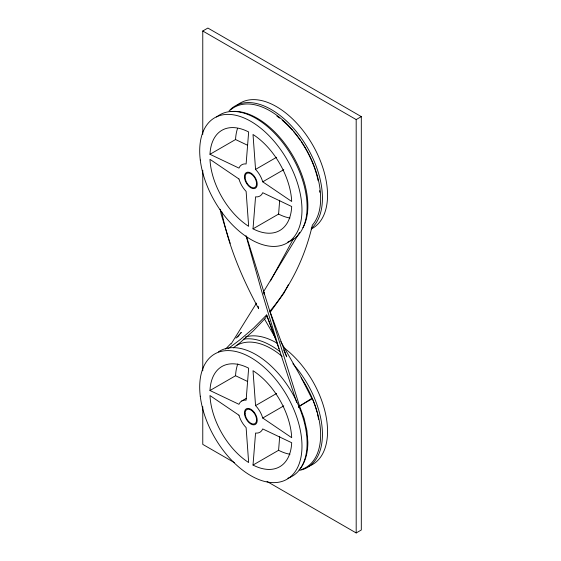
<?xml version="1.0" encoding="UTF-8"?>
<svg xmlns="http://www.w3.org/2000/svg" width="561" height="561" viewBox="0 0 561 561"><rect width="100%" height="100%" fill="white"/><g stroke="black" fill="none" stroke-linecap="round" stroke-linejoin="round"><path stroke-width="0.84" d="M253.018 228.839L255.557 196.848A18.078 10.442 60 0 0 262.723 192.711L291.692 206.511A57.86 33.408 60 0 1 253.018 228.839L278.593 214.078A57.86 33.408 60 0 0 289.981 218.047M253.018 465.055L255.557 433.064A18.078 10.442 60 0 0 262.723 428.927L291.692 442.727A57.86 33.408 60 0 1 253.018 465.055L278.593 450.287A57.86 33.408 60 0 0 289.981 454.256M278.593 214.078L279.687 200.242M278.593 450.287L279.687 436.458M288.291 284.876L283.845 293.277L270.241 312.189M270.437 280.963L293.354 238.895M299.062 470.013A71.598 41.339 60 0 0 307.863 442.159L306.916 430.61L304.125 418.422L299.567 406.101L263.663 291.545L299.588 232.478M231.125 343.977L256.524 303.101M263.333 292.078L263.74 291.496L246.482 236.349M298.606 407.398L299.567 406.101L311.797 398.359L312.372 398.689A68.708 39.67 60 0 1 320.647 434.775A71.598 41.339 60 0 1 301.587 469.48M237.576 337.126L239.182 335.106M240.248 333.76L241.314 332.414L235.971 338.164M298.775 407.069L299.567 406.101L312.372 398.689M225.592 349.068L230.718 343.704M233.362 347.855L240.157 342.603L253.221 330.976L265.858 317.687L266.608 314.959L274.539 335.955M227.99 348.76L240.297 339.517L253.6 328.101L266.608 314.959L278.999 348.654L296.671 402.44M202.766 134.345L202.766 31.002L207.879 28.05L361.305 116.625L361.305 529.998L356.186 532.95L267.008 481.464M209.982 154.296A57.86 33.408 60 0 1 248.656 131.968L246.118 163.959A18.078 10.442 60 0 0 238.958 168.097L209.982 154.296L235.557 139.535A57.86 33.408 60 0 1 237.541 128.441M255.557 169.408L253.018 134.493A57.86 33.408 60 0 1 291.692 201.469L262.723 181.82A18.078 10.442 60 0 0 255.557 169.408L276.615 157.248M202.766 31.002L356.186 119.577L361.305 116.625M262.723 181.82L283.782 169.66M209.982 390.512A57.86 33.408 60 0 1 248.656 368.184L246.118 400.168A18.078 10.442 60 0 0 238.958 404.306L209.982 390.512L235.557 375.744A57.86 33.408 60 0 1 237.815 363.9M241.798 400.961L246.307 398.352M255.557 405.617L253.018 370.702A57.86 33.408 60 0 1 291.692 437.685L262.723 418.029A18.078 10.442 60 0 0 255.557 405.617L276.615 393.457M262.723 418.029L283.782 405.869M235.557 139.535L247.303 145.131M235.557 375.744L247.303 381.34M234.505 462.699L202.766 444.375L202.766 406.711M275.781 338.528L264.533 319.132M280.781 341.586L299.904 375.064L311.797 398.359M283.677 349.931L286.748 356.852L269.904 311.215C290.815 286.447 305.17 256.658 312.372 225.101A68.708 39.67 60 0 0 320.647 198.566A71.598 41.339 60 0 0 286.741 123.806A71.598 41.339 60 0 0 230.431 110.026M230.164 243.334L221.195 214.386L220.143 209.246M278.999 348.654L261.882 291.972L246.006 235.655M221.602 211.259C228.229 245.578 242.029 278.039 258.614 308.669L258.221 306.32M264.245 294.181L264.056 292.498L264.105 294.153M356.186 119.577L356.186 532.95M202.766 170.249L202.766 370.807M276.868 116.085A68.708 39.67 60 0 1 279.546 118.069M282.204 120.222A68.708 39.67 60 0 1 292.295 130.131M293.403 131.407A68.708 39.67 60 0 1 300.247 140.264M301.236 141.709A68.708 39.67 60 0 1 318.143 180.782M319.616 190.642A68.708 39.67 60 0 1 319.735 192.269M229.042 110.931A72.327 41.759 60 0 1 301.664 138.616A72.327 41.759 60 0 1 311.278 228.495M216.574 117.039A72.327 41.759 60 0 1 292.449 157.164A72.327 41.759 60 0 1 287.835 242.029M236.426 105.741A72.327 41.759 60 0 1 311.194 142.438A72.327 41.759 60 0 1 311.194 229.014M236.286 345.695A68.708 39.67 60 0 1 282.204 356.438M301.236 377.918A68.708 39.67 60 0 1 317.021 412.237M317.421 413.829A68.708 39.67 60 0 1 318.599 419.333M292.905 363.766A72.327 41.759 60 0 1 322.266 429.453A72.327 41.759 60 0 1 300.1 470.23M243.285 339.23A72.327 41.759 60 0 1 279.946 351.6M218.46 351.852A72.327 41.759 60 0 1 293.438 395.14A72.327 41.759 60 0 1 287.835 478.245M245.276 337.028A72.327 41.759 60 0 1 277.457 343.416M284.378 348.122A72.327 41.759 60 0 1 325.731 414.705A72.327 41.759 60 0 1 309.034 466.163M302.94 227.703A68.708 39.67 60 0 0 307.863 205.943A71.598 41.339 60 0 0 282.134 140.194A71.598 41.339 60 0 0 231.104 111.555M238.958 178.994L209.982 159.338A57.86 33.408 60 0 0 248.656 226.321L246.118 191.406A18.078 10.442 60 0 1 238.958 178.994M238.958 415.203L209.982 395.547A57.86 33.408 60 0 0 248.656 462.53L246.118 427.615A18.078 10.442 60 0 1 238.958 415.203M200.27 160.011A72.327 41.759 60 0 0 282.723 244.982A72.327 41.759 60 0 0 269.525 136.225A72.327 41.759 60 0 0 200.27 160.011M244.449 176.715A9.039 5.217 60 0 0 254.035 188.643A9.039 5.217 60 0 0 254.035 175.859A9.039 5.217 60 0 0 244.449 176.715M200.27 396.22A72.327 41.759 60 0 0 282.723 481.198A72.327 41.759 60 0 0 269.525 372.434A72.327 41.759 60 0 0 200.27 396.22M244.449 412.924A9.039 5.217 60 0 0 254.035 424.852A9.039 5.217 60 0 0 254.035 412.069A9.039 5.217 60 0 0 244.449 412.924M245.087 413.296A8.135 4.698 60 0 0 253.712 424.032A8.135 4.698 60 0 0 253.712 412.524A8.135 4.698 60 0 0 245.087 413.296M245.087 177.087A8.135 4.698 60 0 0 253.712 187.823A8.135 4.698 60 0 0 253.712 176.315A8.135 4.698 60 0 0 245.087 177.087"/></g></svg>
